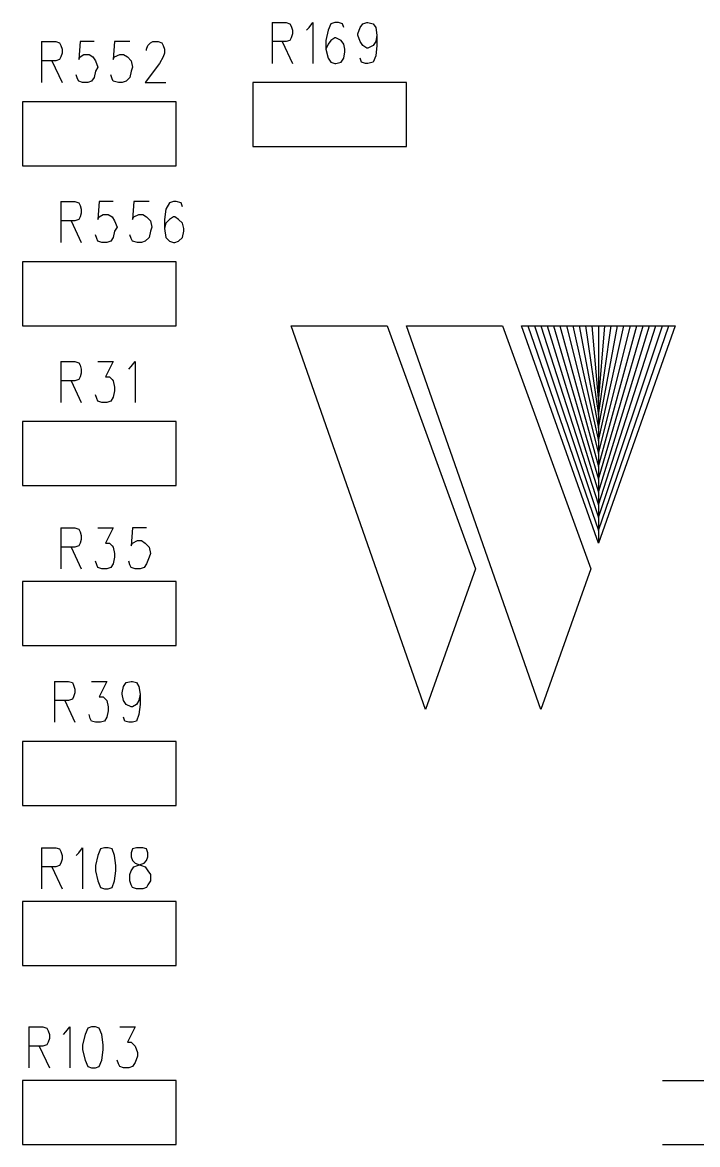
# Model space of a CAD drawing. Extents: x 295 to 953, y 10 to 290.
# Drawn here: x 767.21 to 789.31, y 151.43 to 188.18 of the extents above; entities that cross this region are included whole.
import ezdxf

# ---------------------------------------------------------------- set-up
doc = ezdxf.new("R2010")
doc.units = 0
doc.header["$LTSCALE"] = 5
doc.header["$MEASUREMENT"] = 0
doc.layers.add('SST0126_PHO', color=15, linetype='CONTINUOUS')

msp = doc.modelspace()

# ---------------------------------------------------------------- linework, layer by layer
at = {"layer": 'SST0126_PHO', "color": 7}
for p, q in [((775.378, 188.182), (775.839, 188.182)), ((775.378, 188.182), (775.378, 186.841)), ((775.839, 188.182), (775.965, 188.141)), ((775.965, 188.141), (776.007, 188.057)), ((776.007, 188.057), (776.049, 187.931)), ((776.049, 187.931), (776.049, 187.805)), ((776.51, 187.931), (776.593, 188.015)), ((776.593, 188.015), (776.719, 188.182)), ((776.719, 188.182), (776.719, 186.841)), ((777.222, 187.931), (777.138, 187.596)), ((777.306, 188.141), (777.222, 187.931)), ((777.432, 188.182), (777.306, 188.141)), ((777.557, 188.182), (777.432, 188.182)), ((777.683, 188.141), (777.557, 188.182)), ((777.725, 188.015), (777.683, 188.141)), ((778.186, 187.805), (778.27, 188.015)), ((778.27, 188.015), (778.354, 188.141)), ((778.354, 188.141), (778.479, 188.182)), ((778.479, 188.182), (778.521, 188.182)), ((778.521, 188.182), (778.689, 188.141)), ((778.689, 188.141), (778.773, 188.015)), ((778.773, 188.015), (778.815, 187.763)), ((767.834, 187.554), (768.295, 187.554)), ((767.834, 187.554), (767.834, 186.213)), ((768.295, 187.554), (768.421, 187.512)), ((768.421, 187.512), (768.463, 187.428)), ((769.091, 187.554), (769.05, 186.967)), ((769.552, 187.554), (769.091, 187.554)), ((770.223, 187.554), (770.181, 186.967)), ((770.726, 187.554), (770.223, 187.554)), ((771.313, 187.428), (771.397, 187.512)), ((771.397, 187.512), (771.48, 187.554)), ((771.48, 187.554), (771.648, 187.554)), ((771.648, 187.554), (771.774, 187.512)), ((771.774, 187.512), (771.816, 187.428)), ((775.839, 187.554), (775.378, 187.554)), ((775.713, 187.554), (776.049, 186.841)), ((775.965, 187.596), (775.839, 187.554)), ((776.007, 187.679), (775.965, 187.596)), ((776.049, 187.805), (776.007, 187.679)), ((777.138, 187.596), (777.138, 187.302)), ((777.222, 187.47), (777.138, 187.302)), ((777.306, 187.596), (777.222, 187.47)), ((777.432, 187.679), (777.306, 187.596)), ((777.473, 187.679), (777.432, 187.679)), ((777.641, 187.596), (777.473, 187.679)), ((777.725, 187.47), (777.641, 187.596)), ((777.767, 187.302), (777.725, 187.47)), ((778.186, 187.763), (778.186, 187.805)), ((778.27, 187.554), (778.186, 187.763)), ((778.354, 187.428), (778.27, 187.554)), ((778.773, 187.554), (778.689, 187.428)), ((778.815, 187.763), (778.773, 187.554)), ((778.815, 187.763), (778.815, 187.428)), ((768.463, 187.428), (768.505, 187.302)), ((768.505, 187.177), (768.463, 187.051)), ((768.505, 187.302), (768.505, 187.177)), ((769.091, 187.051), (769.217, 187.135)), ((769.217, 187.135), (769.385, 187.135)), ((769.385, 187.135), (769.511, 187.051)), ((770.223, 187.051), (770.391, 187.135)), ((770.391, 187.135), (770.516, 187.135)), ((770.516, 187.135), (770.642, 187.051)), ((771.271, 187.302), (771.313, 187.428)), ((771.271, 187.26), (771.271, 187.302)), ((771.816, 187.428), (771.858, 187.302)), ((771.858, 187.177), (771.816, 187.051)), ((771.858, 187.302), (771.858, 187.177)), ((777.138, 187.302), (777.222, 187.009)), ((777.725, 187.009), (777.767, 187.218)), ((777.767, 187.218), (777.767, 187.302)), ((778.479, 187.344), (778.354, 187.428)), ((778.521, 187.344), (778.479, 187.344)), ((778.689, 187.428), (778.521, 187.344)), ((778.773, 187.093), (778.689, 186.883)), ((778.815, 187.428), (778.773, 187.093)), ((768.295, 186.925), (767.834, 186.925)), ((768.169, 186.925), (768.505, 186.213)), ((768.421, 186.967), (768.295, 186.925)), ((768.463, 187.051), (768.421, 186.967)), ((769.05, 186.967), (769.091, 187.051)), ((769.511, 187.051), (769.594, 186.925)), ((769.594, 186.925), (769.678, 186.716)), ((770.181, 186.967), (770.223, 187.051)), ((770.642, 187.051), (770.768, 186.925)), ((770.768, 186.925), (770.81, 186.716)), ((771.69, 186.841), (771.229, 186.213)), ((771.816, 187.051), (771.69, 186.841)), ((777.222, 187.009), (777.306, 186.883)), ((777.306, 186.883), (777.432, 186.841)), ((777.432, 186.841), (777.473, 186.841)), ((777.473, 186.841), (777.641, 186.883)), ((777.641, 186.883), (777.725, 187.009)), ((778.312, 186.883), (778.27, 187.009)), ((778.437, 186.841), (778.312, 186.883)), ((778.521, 186.841), (778.437, 186.841)), ((778.689, 186.883), (778.521, 186.841)), ((769.008, 186.338), (768.966, 186.464)), ((769.552, 186.38), (769.469, 186.255)), ((769.594, 186.59), (769.552, 186.38)), ((769.678, 186.716), (769.594, 186.59)), ((770.139, 186.338), (770.097, 186.464)), ((770.726, 186.38), (770.6, 186.255)), ((770.768, 186.59), (770.726, 186.38)), ((770.81, 186.716), (770.768, 186.59)), ((769.05, 186.255), (769.008, 186.338)), ((769.175, 186.213), (769.05, 186.255)), ((769.343, 186.213), (769.175, 186.213)), ((769.469, 186.255), (769.343, 186.213)), ((770.181, 186.255), (770.139, 186.338)), ((770.349, 186.213), (770.181, 186.255)), ((770.474, 186.213), (770.349, 186.213)), ((770.6, 186.255), (770.474, 186.213)), ((771.229, 186.213), (771.899, 186.213)), ((774.749, 186.213), (774.749, 184.117)), ((779.779, 186.213), (774.749, 186.213)), ((779.779, 184.117), (779.779, 186.213)), ((767.206, 185.584), (767.206, 183.488)), ((772.235, 185.584), (767.206, 185.584)), ((772.235, 183.488), (772.235, 185.584)), ((774.749, 184.117), (779.779, 184.117)), ((767.206, 183.488), (772.235, 183.488)), ((768.463, 182.315), (768.924, 182.315)), ((768.463, 182.315), (768.463, 180.974)), ((768.924, 182.315), (769.05, 182.273)), ((769.72, 182.315), (769.678, 181.728)), ((770.181, 182.315), (769.72, 182.315)), ((770.852, 182.315), (770.81, 181.728)), ((771.355, 182.315), (770.852, 182.315)), ((772.151, 182.315), (772.025, 182.273)), ((772.235, 182.315), (772.151, 182.315)), ((772.402, 182.273), (772.235, 182.315)), ((769.05, 182.273), (769.091, 182.189)), ((769.091, 182.189), (769.133, 182.064)), ((769.133, 181.938), (769.091, 181.812)), ((769.133, 182.064), (769.133, 181.938)), ((771.899, 182.064), (771.858, 181.728)), ((772.025, 182.273), (771.899, 182.064)), ((772.444, 182.147), (772.402, 182.273)), ((768.924, 181.686), (768.463, 181.686)), ((768.798, 181.686), (769.133, 180.974)), ((769.05, 181.728), (768.924, 181.686)), ((769.091, 181.812), (769.05, 181.728)), ((769.678, 181.728), (769.72, 181.812)), ((769.72, 181.812), (769.846, 181.896)), ((769.846, 181.896), (770.013, 181.896)), ((770.013, 181.896), (770.139, 181.812)), ((770.139, 181.812), (770.223, 181.686)), ((770.223, 181.686), (770.307, 181.477)), ((770.81, 181.728), (770.852, 181.812)), ((770.852, 181.812), (771.019, 181.896)), ((771.019, 181.896), (771.145, 181.896)), ((771.145, 181.896), (771.271, 181.812)), ((771.271, 181.812), (771.397, 181.686)), ((771.397, 181.686), (771.438, 181.477)), ((771.858, 181.728), (771.858, 181.435)), ((771.899, 181.603), (771.858, 181.435)), ((772.025, 181.728), (771.899, 181.603)), ((772.151, 181.812), (772.025, 181.728)), ((772.193, 181.812), (772.151, 181.812)), ((772.319, 181.728), (772.193, 181.812)), ((772.444, 181.603), (772.319, 181.728)), ((772.486, 181.435), (772.444, 181.603)), ((769.636, 181.1), (769.594, 181.225)), ((770.223, 181.351), (770.181, 181.142)), ((770.307, 181.477), (770.223, 181.351)), ((770.768, 181.1), (770.726, 181.225)), ((771.397, 181.351), (771.355, 181.142)), ((771.438, 181.477), (771.397, 181.351)), ((771.858, 181.435), (771.899, 181.142)), ((772.444, 181.142), (772.486, 181.351)), ((772.486, 181.351), (772.486, 181.435)), ((769.678, 181.016), (769.636, 181.1)), ((769.804, 180.974), (769.678, 181.016)), ((769.972, 180.974), (769.804, 180.974)), ((770.097, 181.016), (769.972, 180.974)), ((770.181, 181.142), (770.097, 181.016)), ((770.81, 181.016), (770.768, 181.1)), ((770.977, 180.974), (770.81, 181.016)), ((771.103, 180.974), (770.977, 180.974)), ((771.229, 181.016), (771.103, 180.974)), ((771.355, 181.142), (771.229, 181.016)), ((771.899, 181.142), (772.025, 181.016)), ((772.025, 181.016), (772.151, 180.974)), ((772.151, 180.974), (772.193, 180.974)), ((772.193, 180.974), (772.319, 181.016)), ((772.319, 181.016), (772.444, 181.142)), ((767.206, 180.345), (767.206, 178.25)), ((772.235, 180.345), (767.206, 180.345)), ((772.235, 178.25), (772.235, 180.345)), ((767.206, 178.25), (772.235, 178.25)), ((780.407, 165.677), (776.007, 178.25)), ((776.007, 178.25), (779.15, 178.25)), ((779.15, 178.25), (782.042, 170.287)), ((784.179, 165.677), (779.779, 178.25)), ((779.779, 178.25), (782.922, 178.25)), ((782.922, 178.25), (785.814, 170.287)), ((783.55, 178.25), (788.58, 178.25)), ((786.065, 171.125), (783.55, 178.25)), ((783.76, 178.25), (786.065, 171.544)), ((783.97, 178.25), (786.065, 171.963)), ((784.179, 178.25), (786.065, 172.382)), ((784.389, 178.25), (786.065, 172.801)), ((784.598, 178.25), (786.065, 173.221)), ((784.808, 178.25), (786.065, 173.64)), ((785.017, 178.25), (786.065, 174.059)), ((785.227, 178.25), (786.065, 174.478)), ((785.436, 178.25), (786.065, 174.897)), ((785.646, 178.25), (786.065, 175.316)), ((785.855, 178.25), (786.065, 175.735)), ((786.065, 178.25), (786.065, 171.125)), ((786.065, 175.735), (786.275, 178.25)), ((786.065, 175.316), (786.484, 178.25)), ((786.065, 174.897), (786.694, 178.25)), ((786.065, 174.478), (786.903, 178.25)), ((786.065, 174.059), (787.113, 178.25)), ((786.065, 173.64), (787.322, 178.25)), ((786.065, 173.221), (787.532, 178.25)), ((786.065, 172.801), (787.741, 178.25)), ((786.065, 172.382), (787.951, 178.25)), ((786.065, 171.963), (788.161, 178.25)), ((786.065, 171.544), (788.37, 178.25)), ((788.58, 178.25), (786.065, 171.125)), ((768.463, 177.076), (768.924, 177.076)), ((768.463, 177.076), (768.463, 175.735)), ((768.924, 177.076), (769.05, 177.034)), ((769.05, 177.034), (769.091, 176.951)), ((769.091, 176.951), (769.133, 176.825)), ((769.133, 176.825), (769.133, 176.699)), ((769.678, 177.076), (770.181, 177.076)), ((770.181, 177.076), (769.93, 176.573)), ((770.684, 176.825), (770.768, 176.909)), ((770.768, 176.909), (770.894, 177.076)), ((770.894, 177.076), (770.894, 175.735)), ((768.924, 176.448), (768.463, 176.448)), ((768.798, 176.448), (769.133, 175.735)), ((769.05, 176.49), (768.924, 176.448)), ((769.091, 176.573), (769.05, 176.49)), ((769.133, 176.699), (769.091, 176.573)), ((769.93, 176.573), (770.055, 176.573)), ((770.055, 176.573), (770.139, 176.49)), ((770.139, 176.49), (770.181, 176.448)), ((770.181, 176.448), (770.223, 176.238)), ((770.223, 176.112), (770.181, 175.903)), ((770.223, 176.238), (770.223, 176.112)), ((769.636, 175.861), (769.594, 175.987)), ((769.678, 175.777), (769.636, 175.861)), ((769.804, 175.735), (769.678, 175.777)), ((769.972, 175.735), (769.804, 175.735)), ((770.097, 175.777), (769.972, 175.735)), ((770.181, 175.903), (770.097, 175.777)), ((767.206, 175.106), (767.206, 173.011)), ((772.235, 175.106), (767.206, 175.106)), ((772.235, 173.011), (772.235, 175.106)), ((767.206, 173.011), (772.235, 173.011)), ((768.463, 171.628), (768.924, 171.628)), ((768.463, 171.628), (768.463, 170.287)), ((768.924, 171.628), (769.05, 171.586)), ((769.05, 171.586), (769.091, 171.502)), ((769.091, 171.502), (769.133, 171.377)), ((769.133, 171.377), (769.133, 171.251)), ((769.678, 171.628), (770.181, 171.628)), ((770.181, 171.628), (769.93, 171.125)), ((770.81, 171.628), (770.768, 171.041)), ((771.271, 171.628), (770.81, 171.628)), ((768.924, 170.999), (768.463, 170.999)), ((768.798, 170.999), (769.133, 170.287)), ((769.05, 171.041), (768.924, 170.999)), ((769.091, 171.125), (769.05, 171.041)), ((769.133, 171.251), (769.091, 171.125)), ((769.93, 171.125), (770.055, 171.125)), ((770.055, 171.125), (770.139, 171.041)), ((770.139, 171.041), (770.181, 170.999)), ((770.181, 170.999), (770.223, 170.79)), ((770.768, 171.041), (770.81, 171.125)), ((770.81, 171.125), (770.977, 171.209)), ((770.977, 171.209), (771.103, 171.209)), ((771.103, 171.209), (771.229, 171.125)), ((771.229, 171.125), (771.355, 170.999)), ((771.355, 170.999), (771.397, 170.79)), ((770.223, 170.664), (770.181, 170.454)), ((770.223, 170.79), (770.223, 170.664)), ((771.355, 170.664), (771.271, 170.454)), ((771.397, 170.79), (771.355, 170.664)), ((769.636, 170.413), (769.594, 170.538)), ((769.678, 170.329), (769.636, 170.413)), ((769.804, 170.287), (769.678, 170.329)), ((769.972, 170.287), (769.804, 170.287)), ((770.097, 170.329), (769.972, 170.287)), ((770.181, 170.454), (770.097, 170.329)), ((770.726, 170.413), (770.684, 170.538)), ((770.768, 170.329), (770.726, 170.413)), ((770.894, 170.287), (770.768, 170.329)), ((771.061, 170.287), (770.894, 170.287)), ((771.187, 170.329), (771.061, 170.287)), ((771.271, 170.454), (771.187, 170.329)), ((782.042, 170.287), (780.407, 165.677)), ((785.814, 170.287), (784.179, 165.677)), ((767.206, 169.868), (767.206, 167.772)), ((772.235, 169.868), (767.206, 169.868)), ((772.235, 167.772), (772.235, 169.868)), ((767.206, 167.772), (772.235, 167.772)), ((768.253, 166.599), (768.714, 166.599)), ((768.253, 166.599), (768.253, 165.258)), ((768.714, 166.599), (768.84, 166.557)), ((768.84, 166.557), (768.882, 166.473)), ((769.469, 166.599), (769.972, 166.599)), ((769.972, 166.599), (769.72, 166.096)), ((770.516, 166.431), (770.6, 166.557)), ((770.6, 166.557), (770.768, 166.599)), ((770.768, 166.599), (770.81, 166.599)), ((770.81, 166.599), (770.935, 166.557)), ((770.935, 166.557), (771.019, 166.431)), ((768.882, 166.473), (768.924, 166.347)), ((768.924, 166.222), (768.882, 166.096)), ((768.924, 166.347), (768.924, 166.222)), ((770.474, 166.222), (770.516, 166.431)), ((770.474, 166.18), (770.474, 166.222)), ((770.516, 165.97), (770.474, 166.18)), ((771.019, 166.431), (771.061, 166.18)), ((771.061, 166.18), (771.019, 165.97)), ((771.061, 166.18), (771.061, 165.844)), ((768.714, 165.97), (768.253, 165.97)), ((768.589, 165.97), (768.924, 165.258)), ((768.84, 166.012), (768.714, 165.97)), ((768.882, 166.096), (768.84, 166.012)), ((769.72, 166.096), (769.846, 166.096)), ((769.846, 166.096), (769.93, 166.012)), ((769.93, 166.012), (769.972, 165.97)), ((769.972, 165.97), (770.013, 165.761)), ((770.6, 165.844), (770.516, 165.97)), ((770.768, 165.761), (770.6, 165.844)), ((770.935, 165.844), (770.81, 165.761)), ((771.019, 165.97), (770.935, 165.844)), ((771.061, 165.844), (771.019, 165.509)), ((769.427, 165.383), (769.385, 165.509)), ((769.972, 165.425), (769.888, 165.3)), ((770.013, 165.635), (769.972, 165.425)), ((770.013, 165.761), (770.013, 165.635)), ((770.558, 165.3), (770.516, 165.425)), ((770.81, 165.761), (770.768, 165.761)), ((771.019, 165.509), (770.935, 165.3)), ((769.469, 165.3), (769.427, 165.383)), ((769.594, 165.258), (769.469, 165.3)), ((769.762, 165.258), (769.594, 165.258)), ((769.888, 165.3), (769.762, 165.258)), ((770.684, 165.258), (770.558, 165.3)), ((770.81, 165.258), (770.684, 165.258)), ((770.935, 165.3), (770.81, 165.258)), ((767.206, 164.629), (767.206, 162.534)), ((772.235, 164.629), (767.206, 164.629)), ((772.235, 162.534), (772.235, 164.629)), ((767.206, 162.534), (772.235, 162.534)), ((767.834, 161.15), (768.295, 161.15)), ((767.834, 161.15), (767.834, 159.809)), ((768.295, 161.15), (768.421, 161.109)), ((768.421, 161.109), (768.463, 161.025)), ((768.463, 161.025), (768.505, 160.899)), ((769.05, 160.983), (769.175, 161.15)), ((769.175, 161.15), (769.175, 159.809)), ((769.762, 161.109), (769.678, 160.899)), ((769.888, 161.15), (769.762, 161.109)), ((770.013, 161.15), (769.888, 161.15)), ((770.139, 161.109), (770.013, 161.15)), ((770.223, 160.899), (770.139, 161.109)), ((770.81, 161.109), (770.768, 160.983)), ((770.935, 161.15), (770.81, 161.109)), ((771.145, 161.15), (770.935, 161.15)), ((771.271, 161.109), (771.145, 161.15)), ((771.313, 160.983), (771.271, 161.109)), ((768.463, 160.648), (768.421, 160.564)), ((768.505, 160.773), (768.463, 160.648)), ((768.505, 160.899), (768.505, 160.773)), ((768.966, 160.899), (769.05, 160.983)), ((769.678, 160.899), (769.594, 160.564)), ((770.265, 160.564), (770.223, 160.899)), ((770.768, 160.983), (770.768, 160.857)), ((770.768, 160.857), (770.81, 160.731)), ((770.81, 160.731), (770.894, 160.648)), ((770.894, 160.648), (771.103, 160.564)), ((770.977, 160.564), (771.187, 160.648)), ((771.187, 160.648), (771.271, 160.731)), ((771.271, 160.731), (771.313, 160.857)), ((771.313, 160.857), (771.313, 160.983)), ((768.295, 160.522), (767.834, 160.522)), ((768.169, 160.522), (768.505, 159.809)), ((768.421, 160.564), (768.295, 160.522)), ((769.594, 160.564), (769.594, 160.396)), ((769.594, 160.396), (769.678, 160.061)), ((770.223, 160.061), (770.265, 160.396)), ((770.265, 160.396), (770.265, 160.564)), ((770.726, 160.27), (770.768, 160.396)), ((770.726, 160.061), (770.726, 160.27)), ((770.768, 160.396), (770.852, 160.522)), ((770.852, 160.522), (770.977, 160.564)), ((771.103, 160.564), (771.229, 160.522)), ((771.229, 160.522), (771.313, 160.396)), ((771.313, 160.396), (771.397, 160.27)), ((771.397, 160.27), (771.397, 160.061)), ((769.678, 160.061), (769.762, 159.851)), ((770.139, 159.851), (770.223, 160.061)), ((770.768, 159.935), (770.726, 160.061)), ((770.81, 159.851), (770.768, 159.935)), ((771.313, 159.935), (771.271, 159.851)), ((771.397, 160.061), (771.313, 159.935)), ((769.762, 159.851), (769.888, 159.809)), ((769.888, 159.809), (770.013, 159.809)), ((770.013, 159.809), (770.139, 159.851)), ((770.935, 159.809), (770.81, 159.851)), ((771.145, 159.809), (770.935, 159.809)), ((771.271, 159.851), (771.145, 159.809)), ((767.206, 159.39), (767.206, 157.295)), ((772.235, 159.39), (767.206, 159.39)), ((772.235, 157.295), (772.235, 159.39)), ((767.206, 157.295), (772.235, 157.295)), ((767.415, 155.283), (767.876, 155.283)), ((767.415, 155.283), (767.415, 153.942)), ((767.876, 155.283), (768.002, 155.241)), ((768.002, 155.241), (768.044, 155.157)), ((768.044, 155.157), (768.086, 155.032)), ((768.547, 155.032), (768.63, 155.115)), ((768.63, 155.115), (768.756, 155.283)), ((768.756, 155.283), (768.756, 153.942)), ((769.343, 155.241), (769.259, 155.032)), ((769.469, 155.283), (769.343, 155.241)), ((769.594, 155.283), (769.469, 155.283)), ((769.72, 155.241), (769.594, 155.283)), ((769.804, 155.032), (769.72, 155.241)), ((770.391, 155.283), (770.894, 155.283)), ((770.894, 155.283), (770.642, 154.78)), ((768.044, 154.78), (768.002, 154.696)), ((768.086, 154.906), (768.044, 154.78)), ((768.086, 155.032), (768.086, 154.906)), ((769.259, 155.032), (769.175, 154.696)), ((769.846, 154.696), (769.804, 155.032)), ((770.642, 154.78), (770.768, 154.78)), ((770.768, 154.78), (770.852, 154.696)), ((767.876, 154.654), (767.415, 154.654)), ((767.75, 154.654), (768.086, 153.942)), ((768.002, 154.696), (767.876, 154.654)), ((769.175, 154.696), (769.175, 154.529)), ((769.175, 154.529), (769.259, 154.193)), ((769.804, 154.193), (769.846, 154.529)), ((769.846, 154.529), (769.846, 154.696)), ((770.852, 154.696), (770.894, 154.654)), ((770.894, 154.654), (770.977, 154.445)), ((770.977, 154.445), (770.977, 154.319)), ((769.259, 154.193), (769.343, 153.984)), ((769.72, 153.984), (769.804, 154.193)), ((770.349, 154.068), (770.307, 154.193)), ((770.391, 153.984), (770.349, 154.068)), ((770.894, 154.11), (770.81, 153.984)), ((770.977, 154.319), (770.894, 154.11)), ((769.343, 153.984), (769.469, 153.942)), ((769.469, 153.942), (769.594, 153.942)), ((769.594, 153.942), (769.72, 153.984)), ((770.516, 153.942), (770.391, 153.984)), ((770.684, 153.942), (770.516, 153.942)), ((770.81, 153.984), (770.684, 153.942)), ((767.206, 153.523), (767.206, 151.427)), ((772.235, 153.523), (767.206, 153.523)), ((772.235, 151.427), (772.235, 153.523)), ((788.161, 153.523), (793.19, 153.523)), ((767.206, 151.427), (772.235, 151.427)), ((788.161, 151.427), (793.19, 151.427))]:
    msp.add_line(p, q, dxfattribs=at)

doc.saveas('drawing.dxf')
